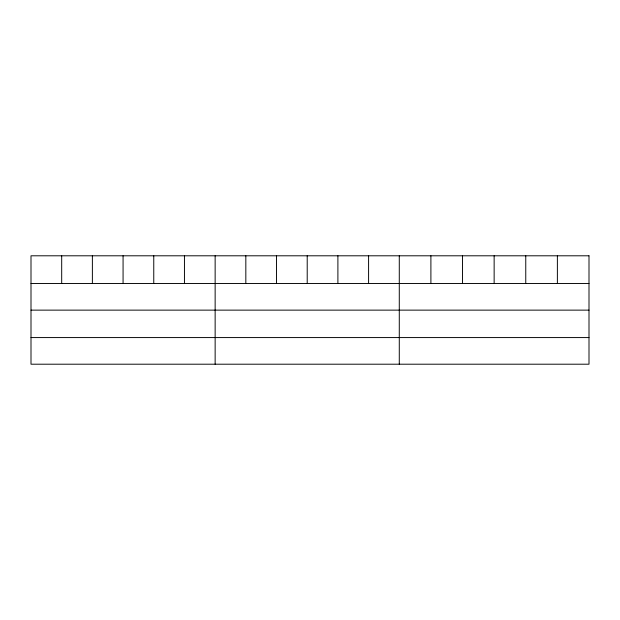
<?xml version="1.0" encoding="UTF-8"?>
<svg xmlns="http://www.w3.org/2000/svg" width="620" height="620" viewBox="0 0 620 620"><rect width="100%" height="100%" fill="white"/><g stroke="black" fill="none" stroke-linecap="round" stroke-linejoin="round"><path stroke-width="0.93" d="M31 283.503L589 283.503M31 310.132L589 310.132M31 337.575L589 337.575M557.38 255.797L557.38 283.503M525.76 255.797L525.76 283.503M494.14 255.797L494.14 283.503M462.52 255.797L462.52 283.503M430.9 255.797L430.9 283.503M399.28 255.797L399.28 364.204M368.59 255.797L368.59 283.503M337.9 255.797L337.9 283.503M307.21 255.797L307.21 283.503M276.52 255.797L276.52 283.503M245.83 255.797L245.83 283.503M215.14 255.797L215.14 364.204M184.45 255.797L184.45 283.503M153.76 255.797L153.76 283.503M123.07 255.797L123.07 283.503M92.38 255.797L92.38 283.503M61.69 255.797L61.69 283.503M589 255.797L31 255.797L31 364.204L589 364.204L589 255.797"/></g></svg>
